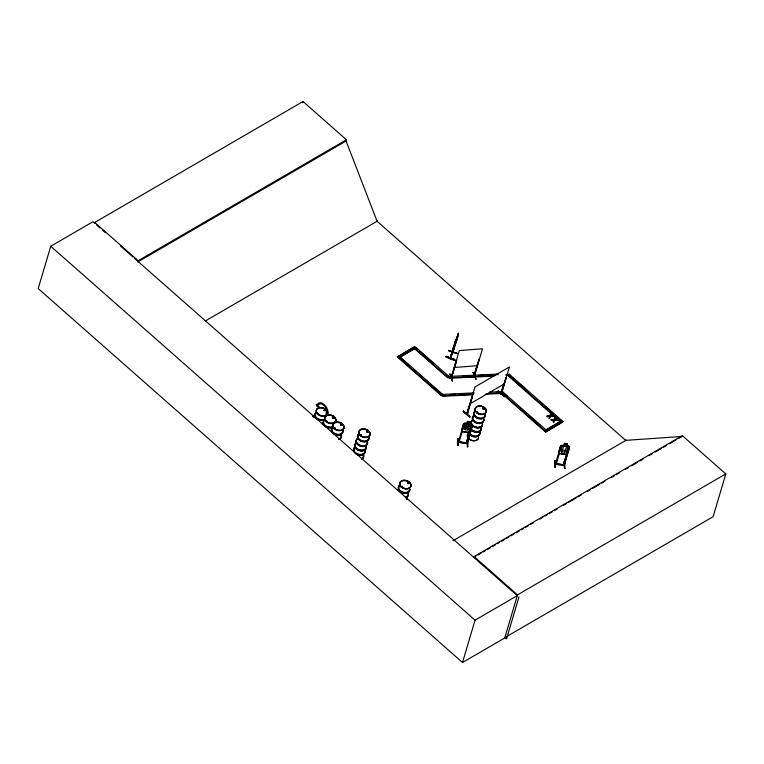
<?xml version="1.0" encoding="UTF-8"?>
<svg xmlns="http://www.w3.org/2000/svg" width="764" height="764" viewBox="0 0 764 764"><rect width="100%" height="100%" fill="white"/><g stroke="black" fill="none" stroke-linecap="round" stroke-linejoin="round"><path stroke-width="1.15" d="M458.133 445.441C459.202 436.005 456.776 436.483 457.626 445.364L458.161 445.106M458.104 438.737L458.018 445.374L457.712 438.689M459.145 441.773C457.846 441.057 459.737 442.518 459.288 441.945L466.355 442.986L459.288 441.716M469.239 432.5L462.287 431.622L461.876 429.32L462.373 431.564L469.287 432.653L470.825 430.638L469.287 432.577M461.876 429.397L463.538 423.733L464.808 423.151L466.737 423.504L465.114 423.991L463.968 427.878L464.961 429.769L467.749 430.18L469.726 428.728L470.882 424.841L469.593 423.934M464.073 425.214L463.251 425.09L464.073 425.214L459.03 442.394M469.717 423.877L471.751 424.173L472.477 425.128L467.138 443.617L472.152 426.407L471.34 426.283L466.346 443.187M467.377 439.787L467.721 446.816L467.215 446.778L467.415 439.825M467.721 446.816L467.759 440.198L467.253 440.14M471.751 424.173L464.808 423.227L463.538 423.8M473.155 372.44L475.81 379.154M473.346 372.469L474.377 375.754M474.902 377.072L476.001 379.183M455.182 343.571L455.248 342.893M450.34 357.628L450.158 358.192L455.726 340.763L455.201 341.202M457.073 337.268L450.454 358.297L453.214 351.822L452.584 352.223L458.39 333.238L452.708 352.949L458.543 334.088L455.946 342.463L456.882 339.684M451.801 377.12L451.295 376.862L451.085 377.54M318.101 414.193L318.082 413.696M318.025 413.849L318.664 414.107L318.598 413.563M318.282 414.088L318.521 413.553M324.881 410.478L325.502 410.172M327.059 421.604C327.011 421.079 326.448 421.451 326.639 421.451M326.639 421.079L327.24 421.241M332.302 417.526L333.238 417.001M332.703 417.793L332.693 417.373M334.575 428.346L335.243 428.289L334.622 428.604M340.477 424.736L341.279 424.259M340.591 424.526L341.126 425.452L342.167 425.07M341.89 424.526L341.689 425.042M342.033 424.746L341.489 425.281M360.532 435.289L361.296 435.432M360.618 435.146L360.551 435.384A5.797 4.068 16.5 0 0 369.977 434.917A5.797 4.068 16.5 0 0 363.053 428.814A5.797 4.068 16.5 0 0 360.465 435.375M361.028 435.537L361.105 434.926M361.238 435.48L360.598 435.48M366.921 431.803L367.026 431.077M367.933 431.335L367.532 432.08M366.93 431.603L368.076 431.555M401.864 486.84L402.179 486.372M402.055 486.305C402.37 488.11 401.052 485.742 402.179 486.592M407.814 482.514L408.005 483.345L408.941 483.029M476.841 412.216L477.672 412.178L477.194 412.522M477.672 412.188L477.099 412.379M483.001 408.215L482.924 408.893M483.211 408.826L483.154 408.272M483.144 408.616L483.249 408.062M483.956 409.074L484.223 408.778M484.538 408.979L484.29 408.282M450.12 358.029L452.66 352.242M452.546 352.07L452.804 352.844M448.516 350.561L457.244 353.656M558.895 451.457L560.575 445.756L563.746 445.479M560.575 445.756L561.893 445.173L568.836 446.081L569.457 446.95M453.95 347.085L454.236 345.509M94.746 223.298L92.969 221.732L50.739 246.256L38.2 288.572L462.507 662.493L504.737 637.969L517.514 594.86L725.8 473.919L682.367 435.642L474.081 556.584L473.842 557.376L475.905 556.182M138.16 260.715L137.797 261.957L346.082 141.015L346.445 139.783L303.022 101.507L94.726 222.448L138.16 260.715L346.445 139.783M302.649 102.739L303.022 101.507M415.769 348.069L414.68 346.445L397.318 356.96L441.239 395.666L442.652 394.415L399.973 356.798M398.56 358.058L416.065 347.486L448.907 376.432L449.203 378.276L493.735 376.127M414.527 346.971L414.68 346.445M416.065 347.486L417.679 349.578M446.042 356.339C452.832 361.439 461.876 361.276 446.042 356.349L454.771 359.462M448.478 350.676L457.34 353.455L448.611 350.323M455.42 340.658L450.33 357.562L450.598 356.969M455.974 339.99L450.521 358.23M452.403 352.844L458.486 333.276M441.239 395.666L442.652 394.415L474.291 392.887M447.647 377.158L414.804 348.212L414.651 348.747L447.494 377.683L448.907 376.432L498.128 374.054M473.413 394.787L442.948 396.258L442.652 394.415M449.203 378.276L448.907 376.432M449.881 373.949L452.259 380.997M456.146 360.608L451.247 377.827L456.633 360.809L456.146 360.608L456.633 360.809M451.295 377.836L459.288 350.552L482.495 348.776L474.415 376.069M451.524 377.502L456.538 360.57M473.097 372.507L476.001 379.221M463.462 411.28L470.08 416.533L469.621 417.096L463.204 411.433L469.669 417.029M473.947 375.792L477.347 364.304M463.185 411.481L463.643 410.917M474.11 376.098L479.047 359.099M474.339 375.764L479.353 358.832M458.333 441.391L458.333 442.337L467.234 443.578M463.624 423.848L458.333 442.299L458.333 441.621M501.423 394.109L509.416 366.94L474.998 386.918L466.871 414.174L467.52 413.887L472.305 396.669L466.642 413.983L467.769 413.2L466.747 413.868M467.071 414.155L472.305 396.669M467.482 413.859L467.539 412.942M466.814 423.59L467.348 421.356L470.337 421.795L469.593 424.001M466.221 443.426L471.34 426.283M470.729 430.619L472.372 425.07M498.224 390.853L504.603 396.736M505.825 378.113L500.764 394.549L503.629 383.891M505.787 377.569L506.37 377.225L500.878 394.482M505.606 375.028L507.955 374.914L560.451 421.174L560.289 421.709L507.793 375.449L507.506 373.606M545.744 429.712L503.075 392.104L502.913 392.629L507.363 396.545M501.661 393.355L545.582 432.061L562.791 422.072L562.944 421.547L509.206 374.188L510.829 376.289M504.67 396.478L498.195 390.853M462.507 662.493L475.046 620.167L517.276 595.653L134.731 258.538M550.472 413.935L550.882 414.747L550.472 413.935L549.612 416.647L547.444 416.705C545.802 414.986 552.334 415.501 549.077 418.137L549.593 418.586L550.357 416.332L553.136 416.284L550.357 416.332M547.444 416.705L547.062 415.922M549.077 418.137L549.593 418.586M545.582 432.061L562.944 421.547M553.031 416.638L550.338 416.265L553.136 416.284M551.111 419.933L553.957 419.541L553.766 420.305L551.111 419.933L553.852 419.894L554.626 417.602L555.036 418.405L554.626 417.602M551.598 420.362L551.216 419.579M553.231 421.795L553.747 422.253L553.231 421.795L553.862 419.952L551.704 420.009M557.185 420.296L556.803 419.522L554.597 419.57L554.406 420.343L557.185 420.296L556.803 419.522M561.55 420.974L561.702 420.448L544.34 430.972L560.537 421.566M560.719 445.823L555.428 464.063M556.249 464.197L561.168 447.255L560.346 447.16L561.168 447.255M555.438 467.539L555.17 460.501L554.559 460.787L554.931 467.482L555.438 467.539L555.113 460.501M518.976 596.894L506.551 638.866L505.014 637.52M561.387 453.787L564.434 443.321L567.423 443.75L564.214 454.15M564.214 465.362L569.247 448.181L568.426 448.086L563.326 465.238L563.498 464.388L564.51 464.502M563.326 465.238L568.426 448.086M566.697 445.727L568.836 446.004L569.562 446.93L564.147 465.4L564.415 464.493M569.457 446.873L567.91 452.441L566.325 454.332L559.324 453.539M565.016 468.599L564.52 468.58L564.252 461.542M682.367 435.642L682.128 436.435L625.716 440.36L377.082 221.264L346.082 141.015M725.8 473.919L713.137 516.684L504.842 637.615M445.804 357.008L454.532 360.121M456.891 339.092L455.306 343.58M553.747 422.253L555.141 418.051M550.338 416.265L550.987 414.394M458.457 334.049L455.86 339.999M456.404 339.006L457.034 337.325M314.357 417.765L314.376 417.125L313.66 417.373M457.483 335.959L458.295 334.145M455.678 341.909L456.461 340.076M455.984 342.434L453.969 347.085L454.208 345.586M466.899 413.324L467.52 413.792L467.033 414.126M500.544 394.262L501.375 393.298M452.441 380.969L449.901 373.94M312.791 416.752L313.03 415.96L312.447 415.969M463.5 411.242L469.908 416.896M318.387 414.145L318.101 413.677M324.633 409.619L324.433 410.526L324.881 409.685M325.474 410.287L324.681 409.762M333.238 417.898L332.646 417.478L333.104 417.048M332.407 417.631C333.868 419.178 334.632 416.6 332.76 417.841M334.871 428.699L335.062 428.155M334.995 428.738L335.272 428.27L335.243 428.91M342.119 424.66L341.136 424.211L340.887 425.004M341.804 424.994L341.689 424.354M360.799 435.289L361.372 435.222L360.789 435.012M366.873 431.498L367.732 431.154M409.093 483.23L408.272 483.669L407.508 483.001M477.662 412.589L477.748 412.264M482.838 408.396L483.478 408.091M564.5 464.77L563.498 464.388M558.914 451.352L559.382 453.644L566.382 454.484L567.91 452.431M474.081 375.181L474.205 375.449M466.412 442.805L467.415 442.958M554.998 460.787L555.533 467.186M501.174 393.317L500.821 394.501M501.499 393.603L501.194 393.918M500.735 393.584L500.993 393.938M555.524 463.471L563.46 464.798L555.438 463.691M325.55 410.631L324.051 410.258M325.435 410.841L325.158 409.781M333.906 417.994L333.199 418.185M340.887 424.612L341.737 424.65M368.124 432.004L366.777 432.032L367.159 431.03M484.414 409.017L483.459 409.275L482.886 408.501M402.256 486.935L401.616 486.84M407.728 482.456L407.651 483.392M407.766 482.657L408.778 483.201M408.721 483.154L408.425 482.676M409.007 483.364L407.89 483.421M458.152 442.003L467.043 443.578M467.415 442.728L466.594 442.91M472.534 396.869L471.732 397.013M205.287 321.004L377.578 220.977M398.331 356.377L400.355 355.203M402.38 354.018L413.515 347.553M399.572 357.466L414.757 348.651M447.494 377.683L448.745 376.958L452.269 376.786M507.955 374.914L509.206 374.188M469.984 403.85L504.402 383.862M503.075 392.104L501.814 392.83L545.735 431.536M452.957 540.759L626.27 440.131L625.773 440.417M477.968 554.979L481.062 553.184M483.125 551.99L485.188 550.787M487.251 549.593L490.345 547.798M492.408 546.604L495.502 544.799M497.565 543.605L499.618 542.411M501.681 541.208L504.775 539.413M506.838 538.219L508.9 537.016M510.963 535.822L514.057 534.026M516.12 532.833L519.214 531.037M521.277 529.834L523.34 528.64M525.403 527.437L528.497 525.642M530.56 524.448L533.654 522.652M539.833 519.062L542.927 517.266M544.99 516.063L547.053 514.869M549.115 513.675L552.21 511.87M554.272 510.677L557.367 508.881M563.555 505.291L566.649 503.495M568.712 502.292L575.922 498.109M577.985 496.906L581.079 495.11M587.268 491.519L590.362 489.724M592.425 488.53L599.644 484.338M601.707 483.134L604.801 481.339M610.98 477.748L614.075 475.953M616.137 474.759L619.232 472.964M625.42 469.363L628.514 467.568M631.608 465.773L637.797 462.182M639.86 460.988L642.954 459.193M649.133 455.602L652.227 453.797M655.321 452.001L661.509 448.411M663.572 447.217L666.666 445.422M669.761 443.626L675.949 440.035M679.043 438.24L681.106 437.037M324.576 409.647L324.06 410.507M324.433 409.962L324.958 409.943M332.789 417.325L333.715 417.746L333.18 417.02M341.794 425.491L342.167 424.755M367.016 431.345L367.942 431.755M484.281 409.122L483.488 409.16M407.871 482.581L408.348 482.428L407.842 482.409M563.899 445.488L562.209 446.004L561.053 449.891L562.046 451.734L564.835 452.068L566.812 450.579L567.967 446.692L566.678 445.823M318.55 414.126L318.034 413.945M341.107 425.004L341.947 424.631M483.545 408.291L483.478 408.778M367.828 432.176L367.207 432.147M361.171 435.633L361.276 435.041M407.995 482.523L409.16 483.163M454.274 367.484L477.471 365.708M462.812 376.28L468.676 375.993M479.219 375.487L483.908 375.258M494.451 374.752L497.966 374.58M449.356 377.741L495.062 375.535M489.533 392.152L501.251 391.579L501.7 392.897L487.633 393.575M449.528 394.596L455.382 394.319M464.76 393.861L470.624 393.584M496.399 392.343L501.089 392.113M443.101 395.723L473.575 394.253M485.13 394.214L501.537 393.422M547.549 416.351L549.708 416.294L546.957 416.275M556.698 419.875L554.492 419.923L557.29 419.942M483.459 408.033L484.128 408.196M477.452 412.646L476.946 412.417M324.528 410.564L325.034 410.545M408.282 482.638L407.709 482.991M568.435 448.325L569.256 448.411M555.332 464.092L564.224 465.047M564.243 465.343L555.447 464.369M564.52 443.473L567.299 443.808M563.698 446.186L566.477 446.51M562.543 450.072L565.322 450.397M471.331 426.513L472.152 426.637M324.824 409.647L325.454 410.316M324.881 410.535L324.289 410.115M341.537 424.383L340.945 424.784M341.374 425.395L340.591 424.832M402.074 486.496L401.482 486.84M564.243 461.848L564.52 468.58M341.728 424.316L342.205 424.822M408.616 482.514L409.132 482.991M512.606 377.855L526.845 390.394M540.196 402.16L542.86 404.509M545.534 406.868L549.087 410.001M550.873 411.567L560.652 420.19M518.03 405.951L520.695 408.301M523.359 410.65L526.921 413.782M528.698 415.349L540.253 425.538M419.455 351.144L433.656 363.664M446.978 375.391L448.745 376.958M399.82 357.332L409.599 365.946M414.04 369.862L415.817 371.438M419.379 374.57L422.043 376.919M425.605 380.052L428.27 382.401M430.934 384.75L442.499 394.94L442.948 396.258M397.471 356.435L441.401 395.141M474.081 556.584L517.514 594.86M96.522 224.864L100.074 227.997M102.739 230.346L105.413 232.695M120.511 246.008L132.955 256.971M50.739 246.256L475.046 620.167M332.789 417.889L332.627 417.364M335.234 428.232L335.119 428.929L334.565 428.423M507.344 374.131L507.793 375.449M559.067 451.381L559.468 453.587M564.682 463.013L565.016 468.638M408.262 494.585A5.778 4.049 16.5 0 1 405.417 497.746M408.434 494.327A5.873 4.116 16.5 0 1 405.541 497.545M406.992 497.135A5.778 4.049 16.5 0 1 406.983 499.274M409.819 489.657A5.873 4.116 16.5 0 1 402.561 492.646A5.873 4.116 16.5 0 1 399.104 485.98M408.31 492.704A5.778 4.049 16.5 0 1 405.646 496.963M397.948 490.182A5.778 4.049 16.5 0 1 398.856 489.457M409.466 488.817A5.778 4.049 16.5 0 1 403.23 493.066A5.778 4.049 16.5 0 1 399.104 486.296M408.32 492.971A5.873 4.116 16.5 0 1 405.608 497.297M397.786 490.412A5.873 4.116 16.5 0 1 398.712 489.676M409.886 489.418A5.873 4.116 16.5 0 1 401.921 492.121A5.873 4.116 16.5 0 1 400.097 485.006M409.876 489.132A5.778 4.049 16.5 0 1 402.036 491.796A5.778 4.049 16.5 0 1 400.24 484.787M406.916 497.421A5.778 4.049 16.5 0 1 406.897 499.56M406.983 497.249A5.797 4.068 16.5 0 1 406.973 499.398M406.887 497.593A5.797 4.068 16.5 0 1 406.868 499.732M406.792 497.832A5.778 4.049 16.5 0 1 406.983 498.93M367.197 442.127A5.778 4.049 16.5 0 1 360.961 446.377A5.778 4.049 16.5 0 1 356.836 439.606M367.36 441.85A5.873 4.116 16.5 0 1 361.028 446.176A5.873 4.116 16.5 0 1 356.836 439.29M366.042 446.081A5.797 4.068 16.5 0 1 359.787 450.349A5.797 4.068 16.5 0 1 355.642 443.55M366.3 446.873A5.778 4.049 16.5 0 1 359.156 449.815A5.778 4.049 16.5 0 1 355.757 443.254M366.29 446.978A5.797 4.068 16.5 0 1 359.118 449.929A5.797 4.068 16.5 0 1 355.709 443.34M368.745 437.18A5.873 4.116 16.5 0 1 361.678 441.286A5.873 4.116 16.5 0 1 359.137 433.885M367.618 442.442A5.778 4.049 16.5 0 1 360.474 445.383A5.778 4.049 16.5 0 1 357.065 438.822M368.582 437.457A5.778 4.049 16.5 0 1 361.62 441.496A5.778 4.049 16.5 0 1 359.128 434.21M367.436 441.611A5.873 4.116 16.5 0 1 361.105 445.937A5.873 4.116 16.5 0 1 356.912 439.052M368.821 436.941A5.873 4.116 16.5 0 1 362.489 441.258A5.873 4.116 16.5 0 1 358.297 434.382M368.811 436.674A5.778 4.049 16.5 0 1 362.575 440.923A5.778 4.049 16.5 0 1 358.45 434.153M363.253 455.439A5.778 4.049 16.5 0 1 361.764 459.221M363.425 455.163A5.873 4.116 16.5 0 1 361.907 459.002M365.908 446.472A5.778 4.049 16.5 0 1 361.152 450.941A5.778 4.049 16.5 0 1 354.782 445.899M354.983 444.858A5.778 4.049 16.5 0 1 355.546 443.941M364.8 450.493A5.873 4.116 16.5 0 1 362.098 454.819A5.873 4.116 16.5 0 1 355.164 453.138M354.257 452.126A5.873 4.116 16.5 0 1 355.193 447.198M363.483 454.656A5.778 4.049 16.5 0 1 362.002 458.438M364.629 452.909A5.778 4.049 16.5 0 1 356.32 454.198M353.694 451.295A5.778 4.049 16.5 0 1 355.184 447.523M363.492 454.924A5.873 4.116 16.5 0 1 361.983 458.763M364.877 450.254A5.873 4.116 16.5 0 1 357.81 454.36A5.873 4.116 16.5 0 1 355.27 446.959M364.867 449.986A5.778 4.049 16.5 0 1 358.631 454.236A5.778 4.049 16.5 0 1 354.506 447.465M341.155 435.327A5.778 4.049 16.5 0 1 339.665 439.099M341.327 435.05A5.873 4.116 16.5 0 1 338.614 439.376M342.702 430.38A5.873 4.116 16.5 0 1 335.635 434.487A5.873 4.116 16.5 0 1 333.094 427.076M341.384 434.544A5.778 4.049 16.5 0 1 338.729 438.803M342.721 431.755A5.778 4.049 16.5 0 1 334.88 434.42A5.778 4.049 16.5 0 1 333.085 427.41M341.393 434.811A5.873 4.116 16.5 0 1 338.691 439.138M342.778 430.142A5.873 4.116 16.5 0 1 335.711 434.248A5.873 4.116 16.5 0 1 333.171 426.837M342.769 429.874A5.778 4.049 16.5 0 1 336.542 434.124A5.778 4.049 16.5 0 1 332.407 427.343M323.363 423.743A5.778 4.049 16.5 0 1 322.188 424.23M324.519 419.856A5.778 4.049 16.5 0 1 316.516 418.682M315.618 417.688A5.778 4.049 16.5 0 1 315.637 413.553M323.573 419.56A5.778 4.049 16.5 0 1 316.745 417.898A5.778 4.049 16.5 0 1 315.876 412.77M323.468 420.133A5.873 4.116 16.5 0 1 316.525 418.443A5.873 4.116 16.5 0 1 315.647 413.238M323.535 419.894A5.873 4.116 16.5 0 1 316.602 418.204A5.873 4.116 16.5 0 1 315.713 412.999M333.018 427.009A5.873 4.116 16.5 0 1 325.445 426.255A5.873 4.116 16.5 0 1 324.003 420.611M332.875 427.219A5.778 4.049 16.5 0 1 326.037 426.875A5.778 4.049 16.5 0 1 323.43 421.833M331.929 426.923A5.778 4.049 16.5 0 1 325.101 425.262A5.778 4.049 16.5 0 1 324.232 420.143M331.891 427.257A5.873 4.116 16.5 0 1 324.958 425.567A5.873 4.116 16.5 0 1 324.07 420.362M483.488 419.149A5.778 4.049 16.5 0 1 477.252 423.399A5.778 4.049 16.5 0 1 473.126 416.619M483.65 418.873A5.873 4.116 16.5 0 1 477.319 423.189A5.873 4.116 16.5 0 1 473.126 416.304M482.342 423.055A5.797 4.068 16.5 0 1 475.361 427.114A5.797 4.068 16.5 0 1 472.849 419.799A5.797 4.068 16.5 0 0 473.986 426.541A5.797 4.068 16.5 0 0 482.323 425.242M482.39 422.893A5.797 4.068 16.5 0 1 475.409 426.952A5.797 4.068 16.5 0 1 472.897 419.637M485.035 414.203A5.873 4.116 16.5 0 1 478.703 418.519A5.873 4.116 16.5 0 1 474.511 411.634M483.898 419.465A5.778 4.049 16.5 0 1 476.755 422.406A5.778 4.049 16.5 0 1 473.355 415.836M484.863 414.48A5.778 4.049 16.5 0 1 478.636 418.729A5.778 4.049 16.5 0 1 474.511 411.949M483.727 418.634A5.873 4.116 16.5 0 1 477.395 422.95A5.873 4.116 16.5 0 1 473.193 416.065M485.102 413.964A5.873 4.116 16.5 0 1 478.77 418.28A5.873 4.116 16.5 0 1 474.578 411.395M485.102 413.696A5.778 4.049 16.5 0 1 478.866 417.946A5.778 4.049 16.5 0 1 474.74 411.166M479.544 432.462A5.778 4.049 16.5 0 1 474.788 436.932A5.778 4.049 16.5 0 1 468.408 431.889M479.706 432.185A5.873 4.116 16.5 0 1 474.874 436.721A5.873 4.116 16.5 0 1 468.399 431.603M478.589 437.476A5.797 4.068 16.5 0 1 470.719 440.15A5.797 4.068 16.5 0 1 468.905 433.112M478.636 437.314A5.797 4.068 16.5 0 1 470.767 439.988A5.797 4.068 16.5 0 1 468.953 432.949M482.189 425.624A5.778 4.049 16.5 0 1 477.443 427.955A5.778 4.049 16.5 0 1 471.818 425.099M471.254 424.01A5.778 4.049 16.5 0 1 471.837 420.964M482.275 425.405A5.797 4.068 16.5 0 1 477.51 427.744A5.797 4.068 16.5 0 1 471.865 424.87M471.302 423.781A5.797 4.068 16.5 0 1 472.792 419.99M481.091 427.515A5.873 4.116 16.5 0 1 478.388 431.841A5.873 4.116 16.5 0 1 471.455 430.151M479.773 431.679A5.778 4.049 16.5 0 1 475.743 436.148A5.778 4.049 16.5 0 1 468.829 432.204M480.919 427.792A5.778 4.049 16.5 0 1 478.264 432.052A5.778 4.049 16.5 0 1 471.436 430.38M479.782 431.947A5.873 4.116 16.5 0 1 475.685 436.483A5.873 4.116 16.5 0 1 468.657 432.481M481.167 427.277A5.873 4.116 16.5 0 1 478.455 431.603A5.873 4.116 16.5 0 1 471.522 429.912M481.158 427.009A5.778 4.049 16.5 0 1 478.493 431.268A5.778 4.049 16.5 0 1 471.665 429.597M466.603 424.211L465.457 428.098L468.236 428.508L469.392 424.622L466.603 424.211M467.826 421.862L467.616 422.549L469.411 422.817L469.612 422.12L467.826 421.862M564.911 443.808L564.701 444.505L566.496 444.715L566.697 444.027L564.911 443.808M445.947 356.645L454.675 359.796L445.947 356.645M457.674 335.31L457.751 335.959L457.674 335.31M465.505 424.144L466.68 426.818C461.513 429.397 465.18 430.151 467.148 427.343C467.367 430.562 471.178 430.734 467.921 426.981C472.706 424.545 469.545 423.743 467.472 426.427L466.46 424.306L465.505 424.144M318.855 406.563L317.194 406.658L316.267 404.29L317.156 405.073A7.802 4.641 59.9 0 1 324.117 404.471A7.802 4.641 59.9 0 1 327.918 414.546L328.806 415.329L327.059 415.349L326.047 412.904L326.935 413.687A6.513 3.868 59.9 0 0 323.764 405.283A6.513 3.868 59.9 0 0 317.958 405.77L318.855 406.563M401.348 486.735A5.797 4.068 16.5 0 0 410.86 486.276A5.797 4.068 16.5 0 0 403.927 480.174A5.797 4.068 16.5 0 0 401.348 486.735M401.243 487.117A5.778 4.049 16.5 0 0 410.726 486.658A5.778 4.049 16.5 0 0 403.822 480.575A5.778 4.049 16.5 0 0 401.243 487.117M401.301 486.888A5.797 4.068 16.5 0 0 410.812 486.429A5.797 4.068 16.5 0 0 403.889 480.327A5.797 4.068 16.5 0 0 401.301 486.888M360.369 435.757A5.778 4.049 16.5 0 0 369.843 435.299A5.778 4.049 16.5 0 0 362.938 429.215A5.778 4.049 16.5 0 0 360.369 435.757M360.427 435.518A5.797 4.068 16.5 0 0 369.938 435.05A5.797 4.068 16.5 0 0 363.005 428.948A5.797 4.068 16.5 0 0 360.427 435.518M361.229 450.712A5.797 4.068 16.5 0 0 366.004 446.233A5.797 4.068 16.5 0 1 361.229 450.712A5.797 4.068 16.5 0 1 354.83 445.66A5.797 4.068 16.5 0 0 361.229 450.712M355.604 443.693A5.797 4.068 16.5 0 0 355.031 444.61A5.797 4.068 16.5 0 1 355.604 443.683M334.441 428.547A5.778 4.049 16.5 0 0 343.924 428.088A5.778 4.049 16.5 0 0 337.019 422.005A5.797 4.068 16.5 0 0 334.422 428.575A5.797 4.068 16.5 0 0 343.934 428.117A5.797 4.068 16.5 0 0 337.01 422.005A5.778 4.049 16.5 0 0 334.441 428.547M334.346 428.938A5.759 4.03 16.5 0 0 343.781 428.489A5.759 4.03 16.5 0 0 336.905 422.425A5.759 4.03 16.5 0 0 334.346 428.938M317.881 414.002A5.797 4.068 16.5 0 0 327.403 413.544A5.797 4.068 16.5 0 0 320.469 407.432A5.797 4.068 16.5 0 0 317.881 414.002M317.786 414.374A5.778 4.049 16.5 0 0 327.259 413.916A5.778 4.049 16.5 0 0 320.364 407.833A5.778 4.049 16.5 0 0 317.786 414.374M317.843 414.145A5.797 4.068 16.5 0 0 327.355 413.687A5.797 4.068 16.5 0 0 320.422 407.584A5.797 4.068 16.5 0 0 317.843 414.145M326.247 421.365A5.797 4.068 16.5 0 0 335.759 420.907A5.797 4.068 16.5 0 0 328.826 414.804A5.797 4.068 16.5 0 0 326.247 421.365M326.142 421.738A5.778 4.049 16.5 0 0 335.625 421.289A5.778 4.049 16.5 0 0 328.721 415.205A5.778 4.049 16.5 0 0 326.142 421.738M326.199 421.508A5.797 4.068 16.5 0 0 335.711 421.05A5.797 4.068 16.5 0 0 328.787 414.947A5.797 4.068 16.5 0 0 326.199 421.508M476.755 412.388A5.797 4.068 16.5 0 0 486.267 411.93A5.797 4.068 16.5 0 0 479.334 405.827A5.797 4.068 16.5 0 0 476.755 412.388M476.65 412.77A5.778 4.049 16.5 0 0 486.133 412.312A5.778 4.049 16.5 0 0 479.229 406.228A5.778 4.049 16.5 0 0 476.65 412.77M476.707 412.55A5.797 4.068 16.5 0 0 486.219 412.092A5.797 4.068 16.5 0 0 479.286 405.98A5.797 4.068 16.5 0 0 476.707 412.55"/></g></svg>
